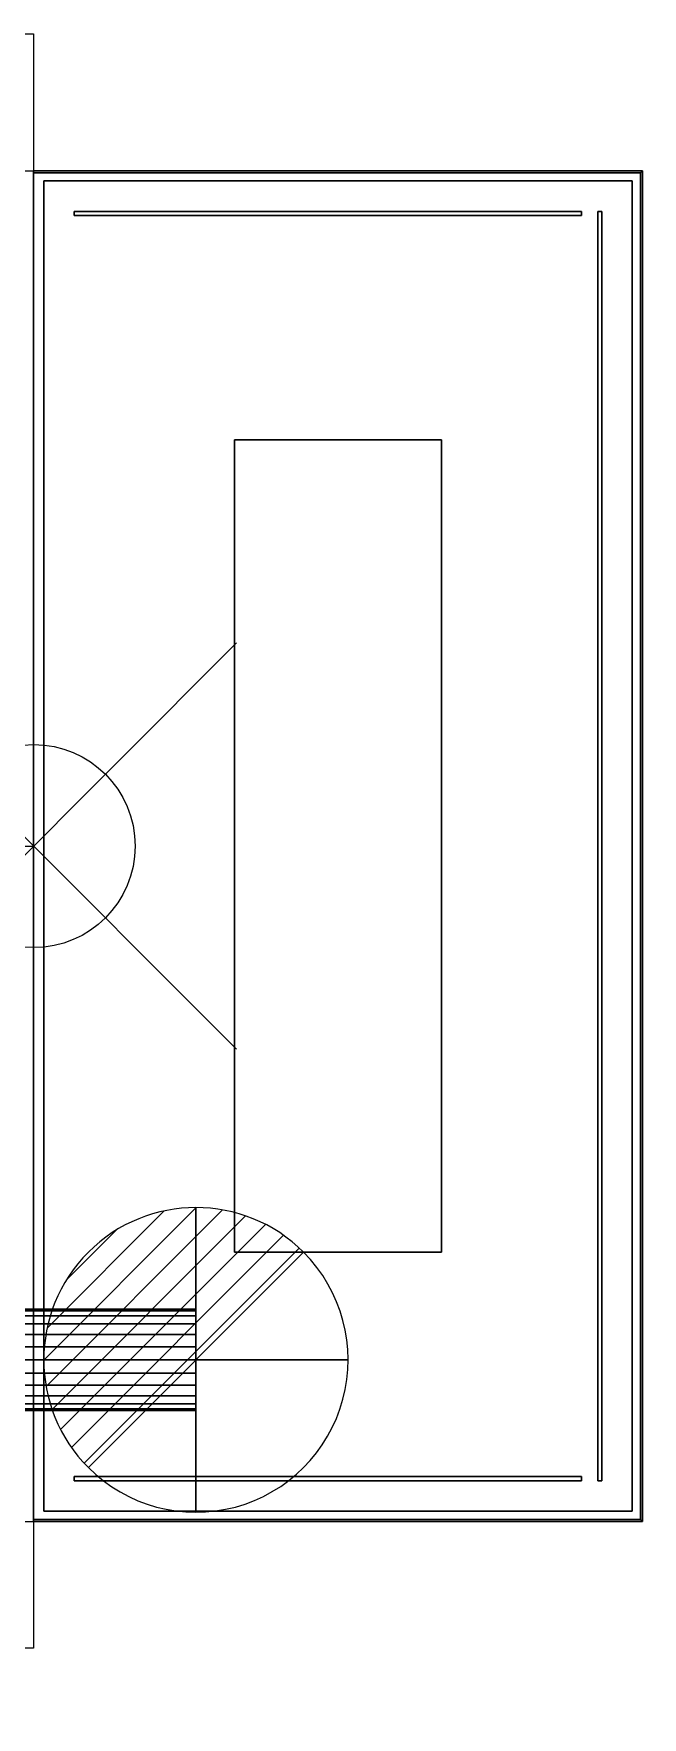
# Model space of a CAD drawing. Header units: millimetres. Extents: x -75 to 3610, y -1375 to 0.
# Drawn here: x 3310 to 3610, y -879 to -50 of the extents above; entities that cross this region are included whole.
import ezdxf

# ---------------------------------------------------------------- set-up
doc = ezdxf.new("R2010")
doc.units = ezdxf.units.MM
doc.header["$PDMODE"] = 35
doc.header["$PDSIZE"] = 100
for name, color, linetype in [('IQ_200_2D', 1, 'Continuous'), ('IQ_200_3D', 1, 'Continuous'), ('IQ_204_2D', 7, 'Continuous'), ('IQ_204_3D', 7, 'Continuous')]:
    doc.layers.add(name, color=color, linetype=linetype)
doc.layers.add('IQ_CON_DRAIN_INT', color=7, linetype='Continuous', lineweight=25)
doc.layers.add('IQ_CURTAIN_3D', color=7, linetype='Continuous', transparency=0.9)
doc.layers.add('IQ_INS_3D', color=3, linetype='Continuous', lineweight=25, plot=False)

# ---------------------------------------------------------------- blocks, each defined once
blk = doc.blocks.new('*X3')
at = {"color": 0}
for p, q in [((313.993, 2209.039), (321.505, 2216.552)), ((314.108, 2207.74), (322.804, 2216.436)), ((314.158, 2210.619), (319.926, 2216.386)), ((314.399, 2206.617), (323.928, 2216.145)), ((314.821, 2205.625), (324.919, 2215.723)), ((315.101, 2212.976), (317.568, 2215.443)), ((315.354, 2204.743), (325.801, 2215.191)), ((315.985, 2203.96), (326.584, 2214.559))]:
    blk.add_line(p, q, dxfattribs=at)
blk = doc.blocks.new('drain')
blk.add_line((-2.121, -2.121), (2.121, 2.121))
at = {"extrusion": (-1, 0, 0)}
blk.add_line((0, 2.121, -2.121), (0, -2.121, 2.121), dxfattribs=at)
at = {"extrusion": (0, -1, 0)}
blk.add_line((-2.121, 0, -2.121), (2.121, 0, 2.121), dxfattribs=at)
for start, end in [(45, 225), (225, 45)]:
    blk.add_arc((0, 0), 3, start, end)
at = {"extrusion": (-1, 0, 0)}
for start, end in [(45, 225), (225, 45)]:
    blk.add_arc((0, 0), 3, start, end, dxfattribs=at)
at = {"extrusion": (0, -1, 0)}
for start, end in [(45, 225), (225, 45)]:
    blk.add_arc((0, 0), 3, start, end, dxfattribs=at)
at = {"xscale": 0.4000000000000909, "yscale": 0.4000000000000909, "zscale": 0.4000000000000909}
blk.add_blockref('*X3', (-128.597, -883.621), dxfattribs=at)
at = {"extrusion": (-1, 0, 0), "xscale": 0.3999999999999773, "yscale": 0.3999999999999773, "zscale": 0.3999999999999773}
blk.add_blockref('*X3', (-128.597, -883.621), dxfattribs=at)
at = {"extrusion": (0, -1, 0), "xscale": 0.4000000000000909, "yscale": 0.4000000000000909, "zscale": 0.4000000000000909}
blk.add_blockref('*X3', (-128.597, -883.621), dxfattribs=at)

msp = doc.modelspace()

# ---------------------------------------------------------------- linework, layer by layer
at = {"layer": 'IQ_200_2D'}
msp.add_lwpolyline([(80, -50), (3310, -50), (3310, -845), (2103, -845), (2103, -879), (1617, -879), (1617, -845), (80, -845), (80, -50)], dxfattribs=at)
msp.add_lwpolyline([(3310, -117.5), (3610, -117.5), (3610, -782.5), (3310, -782.5)], close=True, dxfattribs=at)
at = {"layer": 'IQ_200_3D'}
for points, invisible_edges in [([(3511, -250, 1785), (3610, -117.5, 1785), (3310, -117.5, 1785), (3409, -250, 1785)], 5), ([(3409, -650, 1785), (3409, -250, 1785), (3310, -117.5, 1785), (3310, -782.5, 1785)], 10), ([(3310, -118.47, 1493), (3310, -782.5, 1785), (3310, -117.5, 1785), (3310, -117.5, 1493.97)], 1), ([(3310, -117.5, 1365), (3315, -122.5, 1365), (3315, -777.5, 1365), (3310, -782.5, 1365)], 5), ([(3605, -122.5, 1365), (3315, -122.5, 1365), (3310, -117.5, 1365), (3610, -117.5, 1365)], 10), ([(3310, -117.5, 1365), (3310, -781.53, 1493), (3310, -118.47, 1493), (3310, -117.5, 1492.03)], 1), ([(3310, -782.5, 1365), (3310, -782.5, 1492.03), (3310, -781.53, 1493), (3310, -117.5, 1365)], 4), ([(3310, -118.47, 1493), (3409, -250, 1493), (3409, -650, 1493), (3310, -781.53, 1493)], 5), ([(3511, -250, 1493), (3409, -250, 1493), (3310, -118.47, 1493), (3609.02, -118.47, 1493)], 10), ([(3310, -781.53, 1493), (3310, -782.5, 1493.97), (3310, -782.5, 1785), (3310, -118.47, 1493)], 4), ([(3315, -122.5, 1493), (3605, -122.5, 1493), (3609.02, -118.47, 1493), (3310, -118.47, 1493)], 10), ([(3315, -777.5, 1493), (3315, -122.5, 1493), (3310, -118.47, 1493), (3310, -781.53, 1493)], 10), ([(3610, -117.5, 1785), (3511, -250, 1785), (3511, -650, 1785), (3610, -782.5, 1785)], 5), ([(3511, -650, 1493), (3511, -250, 1493), (3609.02, -118.47, 1493), (3609.02, -781.53, 1493)], 10), ([(3605, -777.5, 1365), (3605, -122.5, 1365), (3610, -117.5, 1365), (3610, -782.5, 1365)], 10), ([(3609.02, -118.47, 1493), (3605, -122.5, 1493), (3605, -777.5, 1493), (3609.02, -781.53, 1493)], 5), ([(3310, -782.5, 1785), (3610, -782.5, 1785), (3511, -650, 1785), (3409, -650, 1785)], 10), ([(3310, -781.53, 1493), (3409, -650, 1493), (3511, -650, 1493), (3609.02, -781.53, 1493)], 5), ([(3609.02, -781.53, 1493), (3605, -777.5, 1493), (3315, -777.5, 1493), (3310, -781.53, 1493)], 5), ([(3310, -782.5, 1365), (3315, -777.5, 1365), (3605, -777.5, 1365), (3610, -782.5, 1365)], 5)]:
    msp.add_3dface(points, dxfattribs=dict(at, invisible_edges=invisible_edges))
for points in [[(3610, -117.5, 1785), (3610, -117.5, 1493.97), (3310, -117.5, 1493.97), (3310, -117.5, 1785)], [(3609.02, -118.47, 1493), (3310, -118.47, 1493), (3310, -117.5, 1493.97), (3610, -117.5, 1493.97)], [(3310, -117.5, 1365), (3310, -117.5, 1492.03), (3610, -117.5, 1492.03), (3610, -117.5, 1365)], [(3610, -117.5, 1492.03), (3310, -117.5, 1492.03), (3310, -118.47, 1493), (3609.02, -118.47, 1493)], [(3315, -777.5, 1493), (3315, -777.5, 1365), (3315, -122.5, 1365), (3315, -122.5, 1493)], [(3315, -122.5, 1493), (3315, -122.5, 1365), (3605, -122.5, 1365), (3605, -122.5, 1493)], [(3605, -122.5, 1493), (3605, -122.5, 1365), (3605, -777.5, 1365), (3605, -777.5, 1493)], [(3610, -117.5, 1493.97), (3610, -782.5, 1493.97), (3609.02, -781.53, 1493), (3609.02, -118.47, 1493)], [(3609.02, -118.47, 1493), (3609.02, -781.53, 1493), (3610, -782.5, 1492.03), (3610, -117.5, 1492.03)], [(3610, -782.5, 1785), (3610, -782.5, 1493.97), (3610, -117.5, 1493.97), (3610, -117.5, 1785)], [(3610, -117.5, 1365), (3610, -117.5, 1492.03), (3610, -782.5, 1492.03), (3610, -782.5, 1365)], [(3409, -650, 1785), (3409, -650, 1493), (3409, -250, 1493), (3409, -250, 1785)], [(3409, -250, 1785), (3409, -250, 1493), (3511, -250, 1493), (3511, -250, 1785)], [(3511, -250, 1785), (3511, -250, 1493), (3511, -650, 1493), (3511, -650, 1785)], [(3511, -650, 1785), (3511, -650, 1493), (3409, -650, 1493), (3409, -650, 1785)], [(3605, -777.5, 1493), (3605, -777.5, 1365), (3315, -777.5, 1365), (3315, -777.5, 1493)], [(3610, -782.5, 1493.97), (3310, -782.5, 1493.97), (3310, -781.53, 1493), (3609.02, -781.53, 1493)], [(3609.02, -781.53, 1493), (3310, -781.53, 1493), (3310, -782.5, 1492.03), (3610, -782.5, 1492.03)], [(3310, -782.5, 1785), (3310, -782.5, 1493.97), (3610, -782.5, 1493.97), (3610, -782.5, 1785)], [(3610, -782.5, 1365), (3610, -782.5, 1492.03), (3310, -782.5, 1492.03), (3310, -782.5, 1365)]]:
    msp.add_3dface(points, dxfattribs=at)
at = {"layer": 'IQ_204_2D'}
for p, q in [((80, -117.5), (3310, -117.5)), ((3260, -450), (3310, -450)), ((80, -782.5), (3310, -782.5))]:
    msp.add_line(p, q, dxfattribs=at)
msp.add_lwpolyline([(3511, -250), (3409, -250), (3409, -650), (3511, -650), (3511, -250)], dxfattribs=at)
at = {"layer": 'IQ_CURTAIN_3D'}
for p, q in [((3392.5, -137.5, 920), (3392.5, -137.5, 1493)), ((3455, -137.5, 920), (3455, -137.5, 1493)), ((3517.5, -137.5, 920), (3517.5, -137.5, 1493)), ((3590, -168.75, 1100), (3590, -168.75, 1492.03)), ((3590, -231.25, 1100), (3590, -231.25, 1492.03)), ((3590, -293.75, 1100), (3590, -293.75, 1492.03)), ((3590, -356.25, 1100), (3590, -356.25, 1492.03)), ((3590, -418.75, 1100), (3590, -418.75, 1492.03)), ((3590, -481.25, 1100), (3590, -481.25, 1492.03)), ((3590, -543.75, 1100), (3590, -543.75, 1492.03)), ((3590, -606.25, 1100), (3590, -606.25, 1492.03)), ((3590, -668.75, 1100), (3590, -668.75, 1492.03)), ((3590, -731.25, 1100), (3590, -731.25, 1492.03)), ((3392.5, -762.5, 920), (3392.5, -762.5, 1493)), ((3455, -762.5, 920), (3455, -762.5, 1493)), ((3517.5, -762.5, 920), (3517.5, -762.5, 1493))]:
    msp.add_line(p, q, dxfattribs=at)
for points in [[(3330, -139.5, 920), (3330, -137.5, 920), (3580, -137.5, 920), (3580, -139.5, 920)], [(3330, -139.5, 1493), (3580, -139.5, 1493), (3580, -137.5, 1493), (3330, -137.5, 1493)], [(3580, -137.5, 1493), (3580, -137.5, 920), (3330, -137.5, 920), (3330, -137.5, 1493)], [(3330, -137.5, 1493), (3330, -137.5, 920), (3330, -139.5, 920), (3330, -139.5, 1493)], [(3330, -139.5, 1493), (3330, -139.5, 920), (3580, -139.5, 920), (3580, -139.5, 1493)], [(3580, -139.5, 1493), (3580, -139.5, 920), (3580, -137.5, 920), (3580, -137.5, 1493)], [(3590, -137.5, 1100), (3590, -762.5, 1100), (3588, -762.5, 1100), (3588, -137.5, 1100)], [(3588, -762.5, 1493), (3590, -762.5, 1493), (3590, -137.5, 1493), (3588, -137.5, 1493)], [(3588, -137.5, 1493), (3588, -137.5, 1100), (3588, -762.5, 1100), (3588, -762.5, 1493)], [(3590, -137.5, 1493), (3590, -137.5, 1100), (3588, -137.5, 1100), (3588, -137.5, 1493)], [(3590, -762.5, 1493), (3590, -762.5, 1100), (3590, -137.5, 1100), (3590, -137.5, 1493)], [(3330, -760.5, 920), (3580, -760.5, 920), (3580, -762.5, 920), (3330, -762.5, 920)], [(3330, -762.5, 1493), (3580, -762.5, 1493), (3580, -760.5, 1493), (3330, -760.5, 1493)], [(3580, -760.5, 1493), (3580, -760.5, 920), (3330, -760.5, 920), (3330, -760.5, 1493)], [(3330, -760.5, 1493), (3330, -760.5, 920), (3330, -762.5, 920), (3330, -762.5, 1493)], [(3330, -762.5, 1493), (3330, -762.5, 920), (3580, -762.5, 920), (3580, -762.5, 1493)], [(3580, -762.5, 1493), (3580, -762.5, 920), (3580, -760.5, 920), (3580, -760.5, 1493)], [(3588, -762.5, 1493), (3588, -762.5, 1100), (3590, -762.5, 1100), (3590, -762.5, 1493)]]:
    msp.add_3dface(points, dxfattribs=at)
at = {"layer": 'IQ_INS_3D'}
msp.add_point((3310, -450), dxfattribs=at)

# ---------------------------------------------------------------- block references
at = {"layer": 'IQ_CON_DRAIN_INT', "xscale": 25, "yscale": 25, "zscale": 25}
msp.add_blockref('drain', (3389.99, -703), dxfattribs=at)

# ---------------------------------------------------------------- meshes
at = {"layer": 'IQ_204_3D'}
mesh = msp.add_polyface(dxfattribs=at)
corners = [(3390, -678, 185), (3390, -678.85, 178.53), (3390, -681.35, 172.5), (3390, -685.32, 167.32), (3390, -690.5, 163.35), (3390, -696.53, 160.85), (3390, -703, 160), (3390, -709.47, 160.85), (3390, -715.5, 163.35), (3390, -720.68, 167.32), (3390, -724.65, 172.5), (3390, -727.15, 178.53), (3390, -728, 185), (3305, -728, 185), (3305, -727.15, 178.53), (3305, -724.65, 172.5), (3305, -720.68, 167.32), (3305, -715.5, 163.35), (3305, -709.47, 160.85), (3305, -703, 160), (3305, -696.53, 160.85), (3305, -690.5, 163.35), (3305, -685.32, 167.32), (3305, -681.35, 172.5), (3305, -678.85, 178.53), (3305, -678, 185)]
mesh.append_faces([[corners[k] for k in face] for face in [(1, 24, 25, 0)]], dxfattribs={"vtx0": -1})
mesh.append_faces([[corners[k] for k in face] for face in [(11, 14, 15, 10), (10, 15, 16, 9), (8, 17, 18, 7), (9, 16, 17, 8), (7, 18, 19, 6), (5, 20, 21, 4), (4, 21, 22, 3), (2, 23, 24, 1), (3, 22, 23, 2), (20, 5, 6, 19)]], dxfattribs={"vtx0": -1, "vtx2": -1})
mesh.append_faces([[corners[k] for k in face] for face in [(12, 13, 14, 11)]], dxfattribs={"vtx2": -1})
mesh = msp.add_polyface(dxfattribs=at)
corners = [(3390, -728, 185), (3390, -727.15, 191.47), (3390, -724.65, 197.5), (3390, -720.68, 202.68), (3390, -715.5, 206.65), (3390, -709.47, 209.15), (3390, -703, 210), (3390, -696.53, 209.15), (3390, -690.5, 206.65), (3390, -685.32, 202.68), (3390, -681.35, 197.5), (3390, -678.85, 191.47), (3390, -678, 185), (3305, -678, 185), (3305, -678.85, 191.47), (3305, -681.35, 197.5), (3305, -685.32, 202.68), (3305, -690.5, 206.65), (3305, -696.53, 209.15), (3305, -703, 210), (3305, -709.47, 209.15), (3305, -715.5, 206.65), (3305, -720.68, 202.68), (3305, -724.65, 197.5), (3305, -727.15, 191.47), (3305, -728, 185)]
mesh.append_faces([[corners[k] for k in face] for face in [(1, 24, 25, 0)]], dxfattribs={"vtx0": -1})
mesh.append_faces([[corners[k] for k in face] for face in [(8, 17, 18, 7), (9, 16, 17, 8), (7, 18, 19, 6), (5, 20, 21, 4), (4, 21, 22, 3), (2, 23, 24, 1), (3, 22, 23, 2), (20, 5, 6, 19)]], dxfattribs={"vtx0": -1, "vtx2": -1})
mesh.append_faces([[corners[k] for k in face] for face in [(13, 14, 11, 12)]], dxfattribs={"vtx1": -1})
mesh.append_faces([[corners[k] for k in face] for face in [(10, 11, 14, 15), (9, 10, 15, 16)]], dxfattribs={"vtx1": -1, "vtx3": -1})
mesh = msp.add_polyface(dxfattribs=at)
corners = [(3390, -728, 185), (3390, -727.15, 178.53), (3390, -724.65, 172.5), (3390, -720.68, 167.32), (3390, -715.5, 163.35), (3390, -709.47, 160.85), (3390, -703, 160), (3390, -696.53, 160.85), (3390, -690.5, 163.35), (3390, -685.32, 167.32), (3390, -681.35, 172.5), (3390, -678.85, 178.53), (3390, -678, 185), (3390, -678.85, 191.47), (3390, -681.35, 197.5), (3390, -685.32, 202.68), (3390, -690.5, 206.65), (3390, -696.53, 209.15), (3390, -703, 210), (3390, -709.47, 209.15), (3390, -715.5, 206.65), (3390, -720.68, 202.68), (3390, -724.65, 197.5), (3390, -727.15, 191.47)]
mesh.append_faces([[corners[k] for k in face] for face in [(4, 2, 3), (1, 22, 23, 0), (20, 18, 19)]], dxfattribs={"vtx0": -1})
mesh.append_faces([[corners[k] for k in face] for face in [(18, 5, 6)]], dxfattribs={"vtx0": -1, "vtx2": -1})
mesh.append_faces([[corners[k] for k in face] for face in [(7, 10, 11, 13), (2, 4, 5, 18)]], dxfattribs={"vtx0": -1, "vtx2": -1, "vtx3": -1})
mesh.append_faces([[corners[k] for k in face] for face in [(6, 7, 13, 18), (1, 2, 18, 22)]], dxfattribs={"vtx1": -1, "vtx2": -1, "vtx3": -1})
mesh.append_faces([[corners[k] for k in face] for face in [(11, 12, 13)]], dxfattribs={"vtx2": -1})
mesh.append_faces([[corners[k] for k in face] for face in [(16, 17, 18, 13), (20, 21, 22, 18)]], dxfattribs={"vtx2": -1, "vtx3": -1})
mesh.append_faces([[corners[k] for k in face] for face in [(7, 8, 9, 10), (13, 14, 15, 16)]], dxfattribs={"vtx3": -1})

doc.saveas('drawing.dxf')
